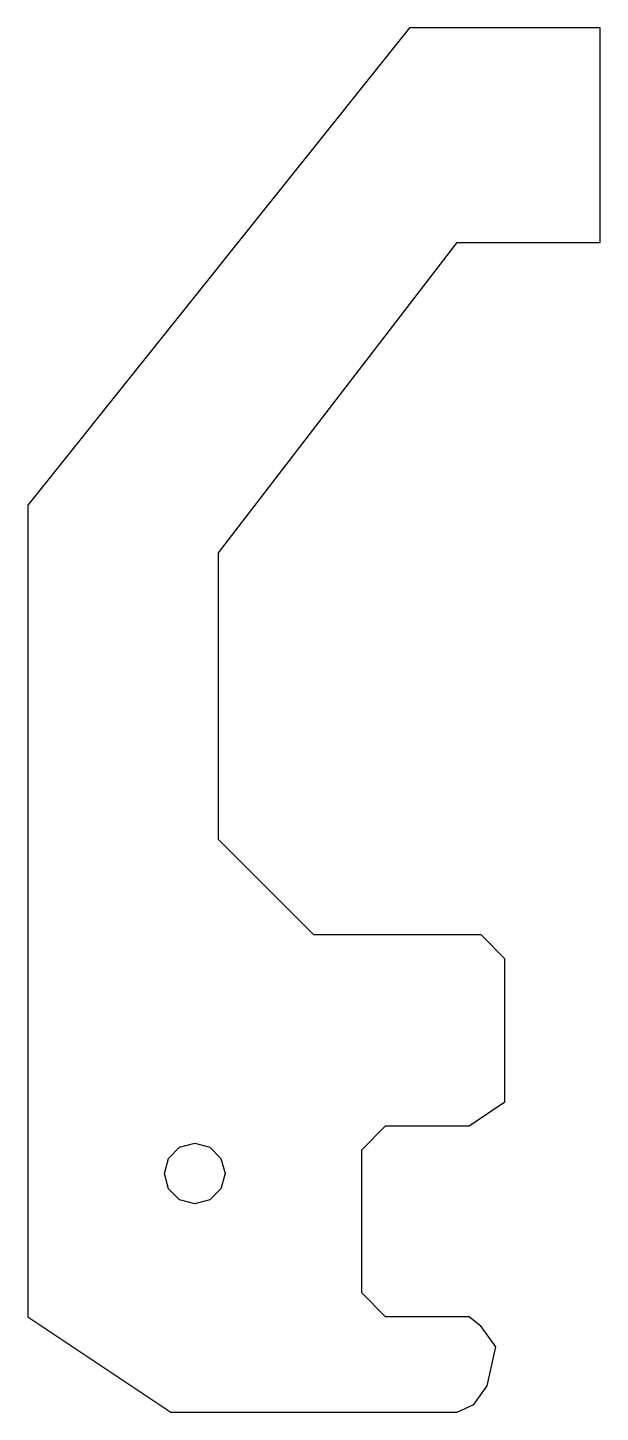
# Model space of a CAD drawing. Extents: x 0 to 12, y 0 to 29.
import ezdxf

# ---------------------------------------------------------------- set-up
doc = ezdxf.new("R2010")
doc.units = 0

msp = doc.modelspace()

# ---------------------------------------------------------------- linework, layer by layer
at = {"layer": 'Layer 1', "color": 4}
for p, q in [((8, 29.000022), (0, 19.000023)), ((12, 29.000022), (8, 29.000022)), ((12, 24.500023), (12, 29.000022)), ((4, 18.000022), (9, 24.500023)), ((9, 24.500023), (12, 24.500023)), ((0, 19.000023), (0, 1.999997)), ((4, 12.000006), (4, 18.000022)), ((6, 10.00001), (4, 12.000006)), ((9.5, 10.00001), (6, 10.00001)), ((10, 9.499996), (9.5, 10.00001)), ((10, 6.500002), (10, 9.499996)), ((9.25, 6.000018), (10, 6.500002)), ((7, 5.500004), (7.5, 6.000018)), ((7.5, 6.000018), (9.25, 6.000018)), ((2.949661, 5.317743), (3.182262, 5.550344)), ((3.182262, 5.550344), (3.5, 5.635482)), ((3.5, 5.635482), (3.817738, 5.550344)), ((3.817738, 5.550344), (4.050339, 5.317743)), ((2.864523, 5.000005), (2.949661, 5.317743)), ((4.050339, 5.317743), (4.135477, 5.000005)), ((7, 2.50001), (7, 5.500004)), ((2.949661, 4.682267), (2.864523, 5.000005)), ((4.135477, 5.000005), (4.050339, 4.682267)), ((4.135477, 5.000005), (4.135477, 5.000005)), ((3.182262, 4.449666), (2.949661, 4.682267)), ((4.050339, 4.682267), (3.817738, 4.449666)), ((3.5, 4.364528), (3.182262, 4.449666)), ((3.817738, 4.449666), (3.5, 4.364528)), ((7.5, 1.999997), (7, 2.50001)), ((0, 1.999997), (3, 0.000001)), ((0, 1.999997), (0, 1.999997)), ((9.25, 1.999997), (7.5, 1.999997)), ((9.501163, 1.795623), (9.25, 1.999997)), ((9.810164, 1.373464), (9.501163, 1.795623)), ((9.628447, 0.551658), (9.810164, 1.373464)), ((9.350971, 0.163952), (9.628447, 0.551658)), ((3, 0.000001), (6.31, 0.000001)), ((6.31, 0.000001), (9, 0.000001)), ((9, 0.000001), (9.350971, 0.163952))]:
    msp.add_line(p, q, dxfattribs=at)

doc.saveas('drawing.dxf')
